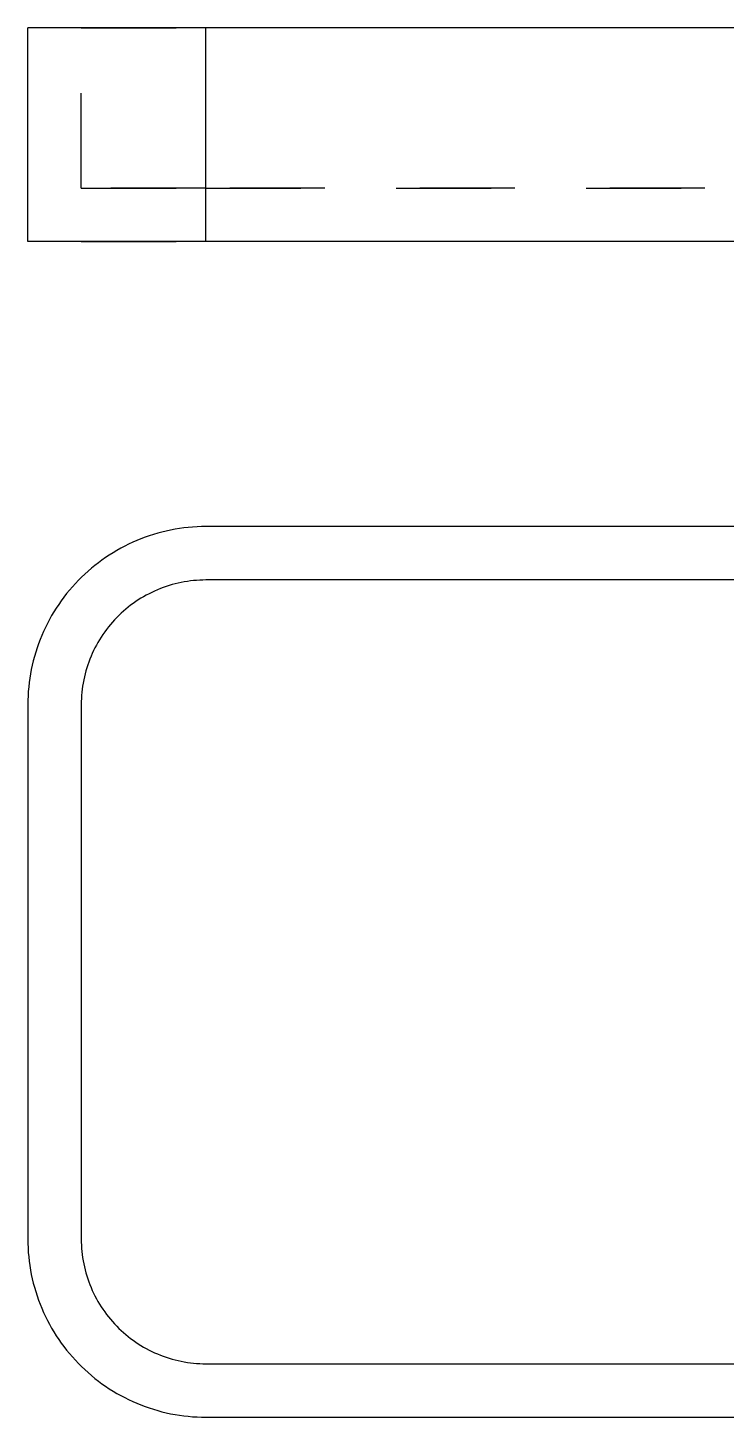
# Model space of a CAD drawing. Extents: x 0 to 2.74, y 0 to 1.46.
# Drawn here: x 0 to 0.735, y 0 to 1.462 of the extents above; entities that cross this region are included whole.
import ezdxf

# ---------------------------------------------------------------- set-up
doc = ezdxf.new("R2010")
doc.units = 0
doc.linetypes.add('HIDDEN', pattern=[0.075, 0.050025, -0.024975])
for name, color, linetype in [('FRONT', 7, 'CONTINUOUS'), ('FRONT_HID', 7, 'HIDDEN'), ('TOP', 7, 'CONTINUOUS')]:
    doc.layers.add(name, color=color, linetype=linetype)

msp = doc.modelspace()

# ---------------------------------------------------------------- linework, layer by layer
at = {"layer": 'FRONT'}
for p, q in [((0, 1.2375), (0, 1.4625)), ((0, 1.2375), (0, 1.4625)), ((0.1875, 1.4625), (0, 1.4625)), ((1.3125, 1.4625), (0.1875, 1.4625)), ((0.1875, 1.2375), (0.1875, 1.4625)), ((0.1875, 1.2375), (0, 1.2375)), ((1.3125, 1.2375), (0.1875, 1.2375))]:
    msp.add_line(p, q, dxfattribs=at)
at = {"layer": 'FRONT_HID', "linetype": 'HIDDEN'}
for p, q in [((0.05625, 1.4625), (0.1875, 1.4625)), ((0.05625, 1.29375), (0.05625, 1.4625)), ((0.05625, 1.29375), (0.05625, 1.4625)), ((0.1875, 1.4625), (0.05625, 1.4625)), ((0.1875, 1.29375), (0.1875, 1.4625)), ((0.1875, 1.29375), (0.1875, 1.4625)), ((0.05625, 1.29375), (0.1875, 1.29375)), ((0.1875, 1.29375), (0.05625, 1.29375)), ((0.1875, 1.29375), (1.3125, 1.29375)), ((1.3125, 1.29375), (0.1875, 1.29375)), ((0.05625, 1.2375), (0.1875, 1.2375)), ((0.1875, 1.2375), (0.05625, 1.2375))]:
    msp.add_line(p, q, dxfattribs=at)
at = {"layer": 'TOP'}
for p, q in [((0.164186, 0.936045), (0.159555, 0.935406)), ((0.168831, 0.936568), (0.164186, 0.936045)), ((0.173488, 0.936976), (0.168831, 0.936568)), ((0.178154, 0.937267), (0.173488, 0.936976)), ((0.182825, 0.937442), (0.178154, 0.937267)), ((0.1875, 0.9375), (0.182825, 0.937442)), ((1.3125, 0.9375), (0.1875, 0.9375)), ((0.114668, 0.922777), (0.110384, 0.920907)), ((0.118999, 0.924539), (0.114668, 0.922777)), ((0.123371, 0.926192), (0.118999, 0.924539)), ((0.127784, 0.927736), (0.123371, 0.926192)), ((0.132233, 0.92917), (0.127784, 0.927736)), ((0.136717, 0.930492), (0.132233, 0.92917)), ((0.141233, 0.931702), (0.136717, 0.930492)), ((0.145777, 0.932799), (0.141233, 0.931702)), ((0.150348, 0.933782), (0.145777, 0.932799)), ((0.154941, 0.934651), (0.150348, 0.933782)), ((0.159555, 0.935406), (0.154941, 0.934651)), ((0.085773, 0.907505), (0.081877, 0.90492)), ((0.089731, 0.909992), (0.085773, 0.907505)), ((0.09375, 0.91238), (0.089731, 0.909992)), ((0.097827, 0.914667), (0.09375, 0.91238)), ((0.101961, 0.916851), (0.097827, 0.914667)), ((0.106147, 0.918932), (0.101961, 0.916851)), ((0.110384, 0.920907), (0.106147, 0.918932)), ((0.066977, 0.893633), (0.063434, 0.890584)), ((0.070596, 0.896593), (0.066977, 0.893633)), ((0.074287, 0.899462), (0.070596, 0.896593)), ((0.078048, 0.902238), (0.074287, 0.899462)), ((0.081877, 0.90492), (0.078048, 0.902238)), ((0.050053, 0.877532), (0.046916, 0.874066)), ((0.053275, 0.880919), (0.050053, 0.877532)), ((0.056581, 0.884225), (0.053275, 0.880919)), ((0.059968, 0.887447), (0.056581, 0.884225)), ((0.063434, 0.890584), (0.059968, 0.887447)), ((0.158294, 0.877959), (0.155113, 0.877191)), ((0.161493, 0.878648), (0.158294, 0.877959)), ((0.164709, 0.879256), (0.161493, 0.878648)), ((0.167938, 0.879784), (0.164709, 0.879256)), ((0.17118, 0.880231), (0.167938, 0.879784)), ((0.174432, 0.880598), (0.17118, 0.880231)), ((0.177692, 0.880883), (0.174432, 0.880598)), ((0.180958, 0.881087), (0.177692, 0.880883)), ((0.184228, 0.881209), (0.180958, 0.881087)), ((0.1875, 0.88125), (0.184228, 0.881209)), ((1.3125, 0.88125), (0.1875, 0.88125)), ((0.038038, 0.863213), (0.035262, 0.859452)), ((0.040907, 0.866904), (0.038038, 0.863213)), ((0.043867, 0.870523), (0.040907, 0.866904)), ((0.046916, 0.874066), (0.043867, 0.870523)), ((0.121875, 0.863666), (0.119062, 0.861994)), ((0.124729, 0.865267), (0.121875, 0.863666)), ((0.127622, 0.866796), (0.124729, 0.865267)), ((0.130553, 0.868252), (0.127622, 0.866796)), ((0.133519, 0.869635), (0.130553, 0.868252)), ((0.136518, 0.870944), (0.133519, 0.869635)), ((0.139549, 0.872177), (0.136518, 0.870944)), ((0.14261, 0.873335), (0.139549, 0.872177)), ((0.145699, 0.874415), (0.14261, 0.873335)), ((0.148813, 0.875419), (0.145699, 0.874415)), ((0.151952, 0.876344), (0.148813, 0.875419)), ((0.155113, 0.877191), (0.151952, 0.876344)), ((0.029995, 0.851727), (0.027508, 0.847769)), ((0.03258, 0.855623), (0.029995, 0.851727)), ((0.035262, 0.859452), (0.03258, 0.855623)), ((0.100654, 0.848409), (0.098227, 0.846213)), ((0.103134, 0.850543), (0.100654, 0.848409)), ((0.105667, 0.852615), (0.103134, 0.850543)), ((0.108251, 0.854624), (0.105667, 0.852615)), ((0.110884, 0.856567), (0.108251, 0.854624)), ((0.113564, 0.858444), (0.110884, 0.856567)), ((0.116291, 0.860253), (0.113564, 0.858444)), ((0.119062, 0.861994), (0.116291, 0.860253)), ((0.020649, 0.835539), (0.018568, 0.831353)), ((0.022833, 0.839673), (0.020649, 0.835539)), ((0.02512, 0.84375), (0.022833, 0.839673)), ((0.027508, 0.847769), (0.02512, 0.84375)), ((0.086957, 0.834366), (0.084885, 0.831833)), ((0.089091, 0.836846), (0.086957, 0.834366)), ((0.091287, 0.839273), (0.089091, 0.836846)), ((0.093542, 0.841644), (0.091287, 0.839273)), ((0.095856, 0.843958), (0.093542, 0.841644)), ((0.098227, 0.846213), (0.095856, 0.843958)), ((0.014723, 0.822832), (0.012961, 0.818501)), ((0.016593, 0.827116), (0.014723, 0.822832)), ((0.018568, 0.831353), (0.016593, 0.827116)), ((0.077247, 0.821209), (0.075506, 0.818438)), ((0.079056, 0.823936), (0.077247, 0.821209)), ((0.080933, 0.826616), (0.079056, 0.823936)), ((0.082876, 0.829249), (0.080933, 0.826616)), ((0.084885, 0.831833), (0.082876, 0.829249)), ((0.00833, 0.805267), (0.007008, 0.800783)), ((0.009764, 0.809716), (0.00833, 0.805267)), ((0.011308, 0.814129), (0.009764, 0.809716)), ((0.012961, 0.818501), (0.011308, 0.814129)), ((0.069248, 0.806947), (0.067865, 0.803981)), ((0.070704, 0.809878), (0.069248, 0.806947)), ((0.072233, 0.812771), (0.070704, 0.809878)), ((0.073834, 0.815625), (0.072233, 0.812771)), ((0.075506, 0.818438), (0.073834, 0.815625)), ((0.004701, 0.791723), (0.003718, 0.787152)), ((0.005798, 0.796267), (0.004701, 0.791723)), ((0.007008, 0.800783), (0.005798, 0.796267)), ((0.063085, 0.791801), (0.062081, 0.788687)), ((0.064165, 0.79489), (0.063085, 0.791801)), ((0.065323, 0.797951), (0.064165, 0.79489)), ((0.066556, 0.800982), (0.065323, 0.797951)), ((0.067865, 0.803981), (0.066556, 0.800982)), ((0.002094, 0.777945), (0.001455, 0.773314)), ((0.002849, 0.782559), (0.002094, 0.777945)), ((0.003718, 0.787152), (0.002849, 0.782559)), ((0.058852, 0.776007), (0.058244, 0.772791)), ((0.059541, 0.779206), (0.058852, 0.776007)), ((0.060309, 0.782387), (0.059541, 0.779206)), ((0.061156, 0.785548), (0.060309, 0.782387)), ((0.062081, 0.788687), (0.061156, 0.785548)), ((0.000524, 0.764012), (0.000233, 0.759346)), ((0.000932, 0.768669), (0.000524, 0.764012)), ((0.001455, 0.773314), (0.000932, 0.768669)), ((0.056902, 0.763068), (0.056617, 0.759808)), ((0.057269, 0.76632), (0.056902, 0.763068)), ((0.057716, 0.769562), (0.057269, 0.76632)), ((0.058244, 0.772791), (0.057716, 0.769562)), ((0.000058, 0.754675), (0, 0.75)), ((0, 0.75), (0, 0.1875)), ((0.000233, 0.759346), (0.000058, 0.754675)), ((0.056291, 0.753272), (0.05625, 0.75)), ((0.05625, 0.75), (0.05625, 0.1875)), ((0.056413, 0.756542), (0.056291, 0.753272)), ((0.056617, 0.759808), (0.056413, 0.756542)), ((0, 0.1875), (0.000058, 0.182825)), ((0.000058, 0.182825), (0.000233, 0.178154)), ((0.000233, 0.178154), (0.000524, 0.173488)), ((0.05625, 0.1875), (0.056291, 0.184228)), ((0.056291, 0.184228), (0.056413, 0.180958)), ((0.056413, 0.180958), (0.056617, 0.177692)), ((0.056617, 0.177692), (0.056902, 0.174432)), ((0.000524, 0.173488), (0.000932, 0.168831)), ((0.000932, 0.168831), (0.001455, 0.164186)), ((0.001455, 0.164186), (0.002094, 0.159555)), ((0.056902, 0.174432), (0.057269, 0.17118)), ((0.057269, 0.17118), (0.057716, 0.167938)), ((0.057716, 0.167938), (0.058244, 0.164709)), ((0.058244, 0.164709), (0.058852, 0.161493)), ((0.058852, 0.161493), (0.059541, 0.158294)), ((0.002094, 0.159555), (0.002849, 0.154941)), ((0.002849, 0.154941), (0.003718, 0.150348)), ((0.003718, 0.150348), (0.004701, 0.145777)), ((0.059541, 0.158294), (0.060309, 0.155113)), ((0.060309, 0.155113), (0.061156, 0.151952)), ((0.061156, 0.151952), (0.062081, 0.148813)), ((0.062081, 0.148813), (0.063085, 0.145699)), ((0.004701, 0.145777), (0.005798, 0.141233)), ((0.005798, 0.141233), (0.007008, 0.136717)), ((0.007008, 0.136717), (0.00833, 0.132233)), ((0.00833, 0.132233), (0.009764, 0.127784)), ((0.063085, 0.145699), (0.064165, 0.14261)), ((0.064165, 0.14261), (0.065323, 0.139549)), ((0.065323, 0.139549), (0.066556, 0.136518)), ((0.066556, 0.136518), (0.067865, 0.133519)), ((0.067865, 0.133519), (0.069248, 0.130553)), ((0.009764, 0.127784), (0.011308, 0.123371)), ((0.011308, 0.123371), (0.012961, 0.118999)), ((0.012961, 0.118999), (0.014723, 0.114668)), ((0.069248, 0.130553), (0.070704, 0.127622)), ((0.070704, 0.127622), (0.072233, 0.124729)), ((0.072233, 0.124729), (0.073834, 0.121875)), ((0.073834, 0.121875), (0.075506, 0.119062)), ((0.075506, 0.119062), (0.077247, 0.116291)), ((0.014723, 0.114668), (0.016593, 0.110384)), ((0.016593, 0.110384), (0.018568, 0.106147)), ((0.018568, 0.106147), (0.020649, 0.101961)), ((0.077247, 0.116291), (0.079056, 0.113564)), ((0.079056, 0.113564), (0.080933, 0.110884)), ((0.080933, 0.110884), (0.082876, 0.108251)), ((0.082876, 0.108251), (0.084885, 0.105667)), ((0.084885, 0.105667), (0.086957, 0.103134)), ((0.086957, 0.103134), (0.089091, 0.100654)), ((0.020649, 0.101961), (0.022833, 0.097827)), ((0.022833, 0.097827), (0.02512, 0.09375)), ((0.02512, 0.09375), (0.027508, 0.089731)), ((0.027508, 0.089731), (0.029995, 0.085773)), ((0.089091, 0.100654), (0.091287, 0.098227)), ((0.091287, 0.098227), (0.093542, 0.095856)), ((0.093542, 0.095856), (0.095856, 0.093542)), ((0.095856, 0.093542), (0.098227, 0.091287)), ((0.098227, 0.091287), (0.100654, 0.089091)), ((0.100654, 0.089091), (0.103134, 0.086957)), ((0.029995, 0.085773), (0.03258, 0.081877)), ((0.03258, 0.081877), (0.035262, 0.078048)), ((0.035262, 0.078048), (0.038038, 0.074287)), ((0.038038, 0.074287), (0.040907, 0.070596)), ((0.103134, 0.086957), (0.105667, 0.084885)), ((0.105667, 0.084885), (0.108251, 0.082876)), ((0.108251, 0.082876), (0.110884, 0.080933)), ((0.110884, 0.080933), (0.113564, 0.079056)), ((0.113564, 0.079056), (0.116291, 0.077247)), ((0.116291, 0.077247), (0.119062, 0.075506)), ((0.119062, 0.075506), (0.121875, 0.073834)), ((0.121875, 0.073834), (0.124729, 0.072233)), ((0.040907, 0.070596), (0.043867, 0.066977)), ((0.043867, 0.066977), (0.046916, 0.063434)), ((0.046916, 0.063434), (0.050053, 0.059968)), ((0.050053, 0.059968), (0.053275, 0.056581)), ((0.124729, 0.072233), (0.127622, 0.070704)), ((0.127622, 0.070704), (0.130553, 0.069248)), ((0.130553, 0.069248), (0.133519, 0.067865)), ((0.133519, 0.067865), (0.136518, 0.066556)), ((0.136518, 0.066556), (0.139549, 0.065323)), ((0.139549, 0.065323), (0.14261, 0.064165)), ((0.14261, 0.064165), (0.145699, 0.063085)), ((0.145699, 0.063085), (0.148813, 0.062081)), ((0.148813, 0.062081), (0.151952, 0.061156)), ((0.151952, 0.061156), (0.155113, 0.060309)), ((0.155113, 0.060309), (0.158294, 0.059541)), ((0.158294, 0.059541), (0.161493, 0.058852)), ((0.161493, 0.058852), (0.164709, 0.058244)), ((0.053275, 0.056581), (0.056581, 0.053275)), ((0.056581, 0.053275), (0.059968, 0.050053)), ((0.059968, 0.050053), (0.063434, 0.046916)), ((0.063434, 0.046916), (0.066977, 0.043867)), ((0.164709, 0.058244), (0.167938, 0.057716)), ((0.167938, 0.057716), (0.17118, 0.057269)), ((0.17118, 0.057269), (0.174432, 0.056902)), ((0.174432, 0.056902), (0.177692, 0.056617)), ((0.177692, 0.056617), (0.180958, 0.056413)), ((0.180958, 0.056413), (0.184228, 0.056291)), ((0.184228, 0.056291), (0.1875, 0.05625)), ((0.1875, 0.05625), (1.3125, 0.05625)), ((0.066977, 0.043867), (0.070596, 0.040907)), ((0.070596, 0.040907), (0.074287, 0.038038)), ((0.074287, 0.038038), (0.078048, 0.035262)), ((0.078048, 0.035262), (0.081877, 0.03258)), ((0.081877, 0.03258), (0.085773, 0.029995)), ((0.085773, 0.029995), (0.089731, 0.027508)), ((0.089731, 0.027508), (0.09375, 0.02512)), ((0.09375, 0.02512), (0.097827, 0.022833)), ((0.097827, 0.022833), (0.101961, 0.020649)), ((0.101961, 0.020649), (0.106147, 0.018568)), ((0.106147, 0.018568), (0.110384, 0.016593)), ((0.110384, 0.016593), (0.114668, 0.014723)), ((0.114668, 0.014723), (0.118999, 0.012961)), ((0.118999, 0.012961), (0.123371, 0.011308)), ((0.123371, 0.011308), (0.127784, 0.009764)), ((0.127784, 0.009764), (0.132233, 0.00833)), ((0.132233, 0.00833), (0.136717, 0.007008)), ((0.136717, 0.007008), (0.141233, 0.005798)), ((0.141233, 0.005798), (0.145777, 0.004701)), ((0.145777, 0.004701), (0.150348, 0.003718)), ((0.150348, 0.003718), (0.154941, 0.002849)), ((0.154941, 0.002849), (0.159555, 0.002094)), ((0.159555, 0.002094), (0.164186, 0.001455)), ((0.164186, 0.001455), (0.168831, 0.000932)), ((0.168831, 0.000932), (0.173488, 0.000524)), ((0.173488, 0.000524), (0.178154, 0.000233)), ((0.178154, 0.000233), (0.182825, 0.000058)), ((0.182825, 0.000058), (0.1875, 0)), ((0.1875, 0), (1.3125, 0))]:
    msp.add_line(p, q, dxfattribs=at)

doc.saveas('drawing.dxf')
